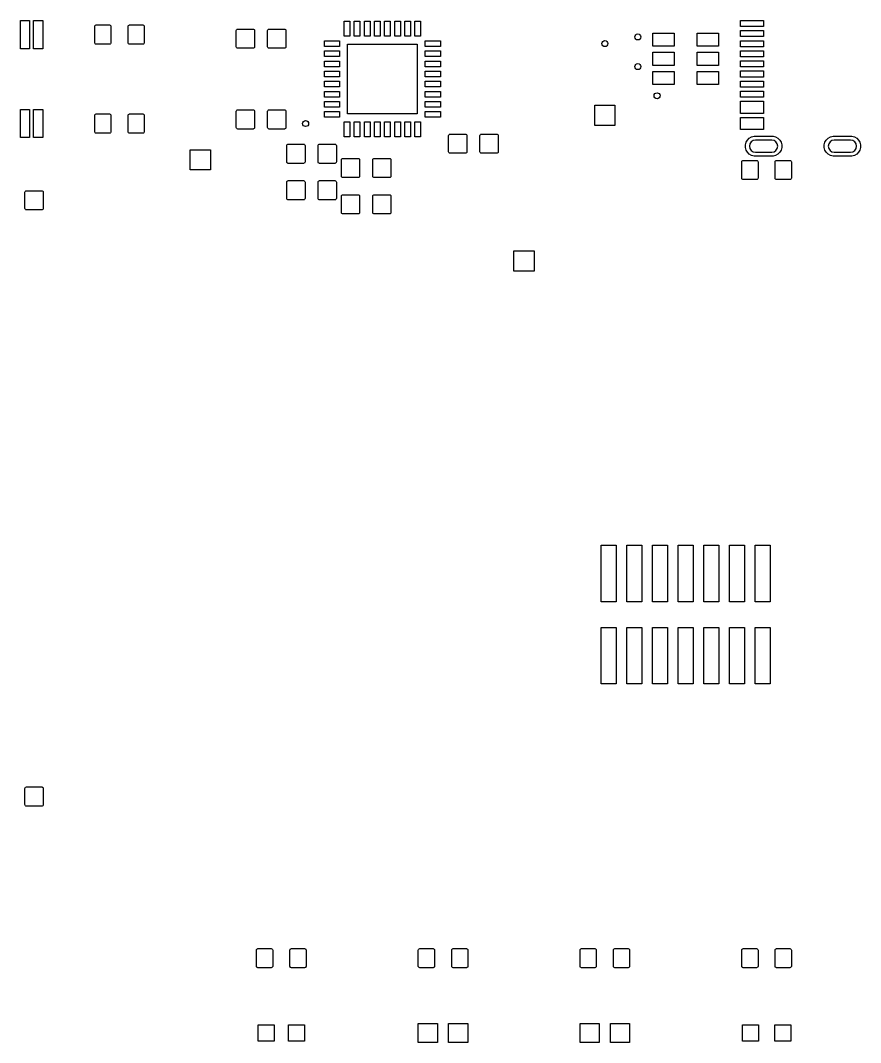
# Model space of a CAD drawing. Header units: inches. Extents: x 4.52 to 7.77, y -6.01 to -2.23.
# Drawn here: x 6.126 to 7.762, y -6.011 to -4.02 of the extents above; entities that cross this region are included whole.
import ezdxf

# ---------------------------------------------------------------- set-up
doc = ezdxf.new("R2010")
doc.units = ezdxf.units.IN
doc.header["$MEASUREMENT"] = 0
doc.layers.add('F.Paste', color=253, linetype='CONTINUOUS', true_color=0xb4a09a)

msp = doc.modelspace()

# ---------------------------------------------------------------- linework, layer by layer
at = {"layer": 'F.Paste', "linetype": 'CONTINUOUS'}
for p, q in [((6.126, -4.0748), (6.126, -4.0197)), ((6.126, -4.0197), (6.1437, -4.0197)), ((6.1437, -4.0197), (6.1437, -4.0748)), ((6.1516, -4.0748), (6.1516, -4.0197)), ((6.1516, -4.0197), (6.1693, -4.0197)), ((6.1693, -4.0197), (6.1693, -4.0748)), ((6.7563, -4.0506), (6.7563, -4.0211)), ((6.7563, -4.0211), (6.7673, -4.0211)), ((6.7673, -4.0211), (6.7673, -4.0506)), ((6.776, -4.0506), (6.776, -4.0211)), ((6.776, -4.0211), (6.787, -4.0211)), ((6.787, -4.0211), (6.787, -4.0506)), ((6.7957, -4.0506), (6.7957, -4.0211)), ((6.7957, -4.0211), (6.8067, -4.0211)), ((6.8067, -4.0211), (6.8067, -4.0506)), ((6.8154, -4.0506), (6.8154, -4.0211)), ((6.8154, -4.0211), (6.8264, -4.0211)), ((6.8264, -4.0211), (6.8264, -4.0506)), ((6.835, -4.0506), (6.835, -4.0211)), ((6.835, -4.0211), (6.8461, -4.0211)), ((6.8461, -4.0211), (6.8461, -4.0506)), ((6.8547, -4.0506), (6.8547, -4.0211)), ((6.8547, -4.0211), (6.8657, -4.0211)), ((6.8657, -4.0211), (6.8657, -4.0506)), ((6.8744, -4.0506), (6.8744, -4.0211)), ((6.8744, -4.0211), (6.8854, -4.0211)), ((6.8854, -4.0211), (6.8854, -4.0506)), ((6.8941, -4.0506), (6.8941, -4.0211)), ((6.8941, -4.0211), (6.9051, -4.0211)), ((6.9051, -4.0211), (6.9051, -4.0506)), ((7.5276, -4.0315), (7.5276, -4.0197)), ((7.5276, -4.0197), (7.5728, -4.0197)), ((7.5728, -4.0197), (7.5728, -4.0315)), ((6.2707, -4.0313), (6.2709, -4.0303)), ((6.2707, -4.0631), (6.2707, -4.0313)), ((6.2709, -4.0303), (6.2715, -4.0294)), ((6.2715, -4.0294), (6.2724, -4.0288)), ((6.2724, -4.0288), (6.2735, -4.0285)), ((6.2735, -4.0285), (6.2994, -4.0285)), ((6.2994, -4.0285), (6.3004, -4.0288)), ((6.3004, -4.0288), (6.3013, -4.0294)), ((6.3013, -4.0294), (6.302, -4.0303)), ((6.302, -4.0303), (6.3022, -4.0313)), ((6.3022, -4.0313), (6.3022, -4.0631)), ((6.3356, -4.0313), (6.3358, -4.0303)), ((6.3356, -4.0631), (6.3356, -4.0313)), ((6.3358, -4.0303), (6.3365, -4.0294)), ((6.3365, -4.0294), (6.3374, -4.0288)), ((6.3374, -4.0288), (6.3384, -4.0285)), ((6.3384, -4.0285), (6.3643, -4.0285)), ((6.3643, -4.0285), (6.3654, -4.0288)), ((6.3654, -4.0288), (6.3663, -4.0294)), ((6.3663, -4.0294), (6.3669, -4.0303)), ((6.3669, -4.0303), (6.3671, -4.0313)), ((6.3671, -4.0313), (6.3671, -4.0631)), ((6.5463, -4.0392), (6.5465, -4.0381)), ((6.5463, -4.071), (6.5463, -4.0392)), ((6.5465, -4.0381), (6.5471, -4.0372)), ((6.5471, -4.0372), (6.548, -4.0366)), ((6.548, -4.0366), (6.5491, -4.0364)), ((6.5491, -4.0364), (6.5789, -4.0364)), ((6.5789, -4.0364), (6.58, -4.0366)), ((6.58, -4.0366), (6.5809, -4.0372)), ((6.5809, -4.0372), (6.5815, -4.0381)), ((6.5815, -4.0381), (6.5817, -4.0392)), ((6.5817, -4.0392), (6.5817, -4.071)), ((6.6073, -4.0392), (6.6075, -4.0381)), ((6.6073, -4.071), (6.6073, -4.0392)), ((6.6075, -4.0381), (6.6081, -4.0372)), ((6.6081, -4.0372), (6.609, -4.0366)), ((6.609, -4.0366), (6.6101, -4.0364)), ((6.6101, -4.0364), (6.6399, -4.0364)), ((6.6399, -4.0364), (6.641, -4.0366)), ((6.641, -4.0366), (6.6419, -4.0372)), ((6.6419, -4.0372), (6.6425, -4.0381)), ((6.6425, -4.0381), (6.6427, -4.0392)), ((6.6427, -4.0392), (6.6427, -4.071)), ((7.5728, -4.0315), (7.5276, -4.0315)), ((7.5276, -4.0512), (7.5276, -4.0394)), ((7.5276, -4.0394), (7.5728, -4.0394)), ((7.5728, -4.0394), (7.5728, -4.0512)), ((6.7179, -4.0705), (6.7179, -4.0594)), ((6.7179, -4.0594), (6.7474, -4.0594)), ((6.7474, -4.0594), (6.7474, -4.0705)), ((6.7673, -4.0506), (6.7563, -4.0506)), ((6.787, -4.0506), (6.776, -4.0506)), ((6.8067, -4.0506), (6.7957, -4.0506)), ((6.8264, -4.0506), (6.8154, -4.0506)), ((6.8461, -4.0506), (6.835, -4.0506)), ((6.8657, -4.0506), (6.8547, -4.0506)), ((6.8854, -4.0506), (6.8744, -4.0506)), ((6.9051, -4.0506), (6.8941, -4.0506)), ((6.914, -4.0705), (6.914, -4.0594)), ((6.914, -4.0594), (6.9435, -4.0594)), ((6.9435, -4.0594), (6.9435, -4.0705)), ((7.3571, -4.0699), (7.3571, -4.0443)), ((7.3571, -4.0443), (7.3988, -4.0443)), ((7.3988, -4.0443), (7.3988, -4.0699)), ((7.4437, -4.0699), (7.4437, -4.0443)), ((7.4437, -4.0443), (7.4854, -4.0443)), ((7.4854, -4.0443), (7.4854, -4.0699)), ((7.5728, -4.0512), (7.5276, -4.0512)), ((7.5276, -4.0709), (7.5276, -4.0591)), ((7.5276, -4.0591), (7.5728, -4.0591)), ((7.5728, -4.0591), (7.5728, -4.0709)), ((6.1437, -4.0748), (6.126, -4.0748)), ((6.1693, -4.0748), (6.1516, -4.0748)), ((6.2709, -4.0642), (6.2707, -4.0631)), ((6.2715, -4.0651), (6.2709, -4.0642)), ((6.2724, -4.0657), (6.2715, -4.0651)), ((6.2735, -4.0659), (6.2724, -4.0657)), ((6.2994, -4.0659), (6.2735, -4.0659)), ((6.3004, -4.0657), (6.2994, -4.0659)), ((6.3013, -4.0651), (6.3004, -4.0657)), ((6.302, -4.0642), (6.3013, -4.0651)), ((6.3022, -4.0631), (6.302, -4.0642)), ((6.3358, -4.0642), (6.3356, -4.0631)), ((6.3365, -4.0651), (6.3358, -4.0642)), ((6.3374, -4.0657), (6.3365, -4.0651)), ((6.3384, -4.0659), (6.3374, -4.0657)), ((6.3643, -4.0659), (6.3384, -4.0659)), ((6.3654, -4.0657), (6.3643, -4.0659)), ((6.3663, -4.0651), (6.3654, -4.0657)), ((6.3669, -4.0642), (6.3663, -4.0651)), ((6.3671, -4.0631), (6.3669, -4.0642)), ((6.5465, -4.0721), (6.5463, -4.071)), ((6.5471, -4.073), (6.5465, -4.0721)), ((6.548, -4.0736), (6.5471, -4.073)), ((6.5491, -4.0738), (6.548, -4.0736)), ((6.5789, -4.0738), (6.5491, -4.0738)), ((6.58, -4.0736), (6.5789, -4.0738)), ((6.5809, -4.073), (6.58, -4.0736)), ((6.5815, -4.0721), (6.5809, -4.073)), ((6.5817, -4.071), (6.5815, -4.0721)), ((6.6075, -4.0721), (6.6073, -4.071)), ((6.6081, -4.073), (6.6075, -4.0721)), ((6.609, -4.0736), (6.6081, -4.073)), ((6.6101, -4.0738), (6.609, -4.0736)), ((6.6399, -4.0738), (6.6101, -4.0738)), ((6.641, -4.0736), (6.6399, -4.0738)), ((6.6419, -4.073), (6.641, -4.0736)), ((6.6425, -4.0721), (6.6419, -4.073)), ((6.6427, -4.071), (6.6425, -4.0721)), ((6.7474, -4.0705), (6.7179, -4.0705)), ((6.7179, -4.0902), (6.7179, -4.0791)), ((6.7179, -4.0791), (6.7474, -4.0791)), ((6.7474, -4.0791), (6.7474, -4.0902)), ((6.7628, -4.2018), (6.7628, -4.0659)), ((6.7628, -4.0659), (6.8986, -4.0659)), ((6.8986, -4.0659), (6.8986, -4.2018)), ((6.9435, -4.0705), (6.914, -4.0705)), ((6.914, -4.0902), (6.914, -4.0791)), ((6.914, -4.0791), (6.9435, -4.0791)), ((6.9435, -4.0791), (6.9435, -4.0902)), ((7.3988, -4.0699), (7.3571, -4.0699)), ((7.3571, -4.1073), (7.3571, -4.0817)), ((7.3571, -4.0817), (7.3988, -4.0817)), ((7.3988, -4.0817), (7.3988, -4.1073)), ((7.4854, -4.0699), (7.4437, -4.0699)), ((7.4437, -4.1073), (7.4437, -4.0817)), ((7.4437, -4.0817), (7.4854, -4.0817)), ((7.4854, -4.0817), (7.4854, -4.1073)), ((7.5728, -4.0709), (7.5276, -4.0709)), ((7.5276, -4.0906), (7.5276, -4.0787)), ((7.5276, -4.0787), (7.5728, -4.0787)), ((7.5728, -4.0787), (7.5728, -4.0906)), ((6.7474, -4.0902), (6.7179, -4.0902)), ((6.7179, -4.1098), (6.7179, -4.0988)), ((6.7179, -4.0988), (6.7474, -4.0988)), ((6.7474, -4.0988), (6.7474, -4.1098)), ((6.9435, -4.0902), (6.914, -4.0902)), ((6.914, -4.1098), (6.914, -4.0988)), ((6.914, -4.0988), (6.9435, -4.0988)), ((6.9435, -4.0988), (6.9435, -4.1098)), ((7.5728, -4.0906), (7.5276, -4.0906)), ((7.5276, -4.1102), (7.5276, -4.0984)), ((7.5276, -4.0984), (7.5728, -4.0984)), ((7.5728, -4.0984), (7.5728, -4.1102)), ((6.7474, -4.1098), (6.7179, -4.1098)), ((6.7179, -4.1295), (6.7179, -4.1185)), ((6.7179, -4.1185), (6.7474, -4.1185)), ((6.7474, -4.1185), (6.7474, -4.1295)), ((6.9435, -4.1098), (6.914, -4.1098)), ((6.914, -4.1295), (6.914, -4.1185)), ((6.914, -4.1185), (6.9435, -4.1185)), ((6.9435, -4.1185), (6.9435, -4.1295)), ((7.3988, -4.1073), (7.3571, -4.1073)), ((7.3571, -4.1447), (7.3571, -4.1191)), ((7.3571, -4.1191), (7.3988, -4.1191)), ((7.3988, -4.1191), (7.3988, -4.1447)), ((7.4854, -4.1073), (7.4437, -4.1073)), ((7.4437, -4.1447), (7.4437, -4.1191)), ((7.4437, -4.1191), (7.4854, -4.1191)), ((7.4854, -4.1191), (7.4854, -4.1447)), ((7.5728, -4.1102), (7.5276, -4.1102)), ((7.5276, -4.1299), (7.5276, -4.1181)), ((7.5276, -4.1181), (7.5728, -4.1181)), ((7.5728, -4.1181), (7.5728, -4.1299)), ((6.7474, -4.1295), (6.7179, -4.1295)), ((6.7179, -4.1492), (6.7179, -4.1382)), ((6.7179, -4.1382), (6.7474, -4.1382)), ((6.7474, -4.1382), (6.7474, -4.1492)), ((6.9435, -4.1295), (6.914, -4.1295)), ((6.914, -4.1492), (6.914, -4.1382)), ((6.914, -4.1382), (6.9435, -4.1382)), ((6.9435, -4.1382), (6.9435, -4.1492)), ((7.5728, -4.1299), (7.5276, -4.1299)), ((7.5276, -4.1496), (7.5276, -4.1378)), ((7.5276, -4.1378), (7.5728, -4.1378)), ((7.5728, -4.1378), (7.5728, -4.1496)), ((6.7474, -4.1492), (6.7179, -4.1492)), ((6.7179, -4.1689), (6.7179, -4.1579)), ((6.7179, -4.1579), (6.7474, -4.1579)), ((6.7474, -4.1579), (6.7474, -4.1689)), ((6.9435, -4.1492), (6.914, -4.1492)), ((6.914, -4.1689), (6.914, -4.1579)), ((6.914, -4.1579), (6.9435, -4.1579)), ((6.9435, -4.1579), (6.9435, -4.1689)), ((7.3988, -4.1447), (7.3571, -4.1447)), ((7.4854, -4.1447), (7.4437, -4.1447)), ((7.5728, -4.1496), (7.5276, -4.1496)), ((7.5276, -4.1693), (7.5276, -4.1575)), ((7.5276, -4.1575), (7.5728, -4.1575)), ((7.5728, -4.1575), (7.5728, -4.1693)), ((6.7474, -4.1689), (6.7179, -4.1689)), ((6.7179, -4.1886), (6.7179, -4.1776)), ((6.7179, -4.1776), (6.7474, -4.1776)), ((6.7474, -4.1776), (6.7474, -4.1886)), ((6.9435, -4.1689), (6.914, -4.1689)), ((6.914, -4.1886), (6.914, -4.1776)), ((6.914, -4.1776), (6.9435, -4.1776)), ((6.9435, -4.1776), (6.9435, -4.1886)), ((7.5728, -4.1693), (7.5276, -4.1693)), ((7.5276, -4.2008), (7.5276, -4.1772)), ((7.5276, -4.1772), (7.5728, -4.1772)), ((7.5728, -4.1772), (7.5728, -4.2008)), ((6.126, -4.248), (6.126, -4.1929)), ((6.126, -4.1929), (6.1437, -4.1929)), ((6.1437, -4.1929), (6.1437, -4.248)), ((6.1516, -4.248), (6.1516, -4.1929)), ((6.1516, -4.1929), (6.1693, -4.1929)), ((6.1693, -4.1929), (6.1693, -4.248)), ((6.5463, -4.1967), (6.5465, -4.1956)), ((6.5463, -4.2285), (6.5463, -4.1967)), ((6.5465, -4.1956), (6.5471, -4.1947)), ((6.5471, -4.1947), (6.548, -4.1941)), ((6.548, -4.1941), (6.5491, -4.1939)), ((6.5491, -4.1939), (6.5789, -4.1939)), ((6.5789, -4.1939), (6.58, -4.1941)), ((6.58, -4.1941), (6.5809, -4.1947)), ((6.5809, -4.1947), (6.5815, -4.1956)), ((6.5815, -4.1956), (6.5817, -4.1967)), ((6.5817, -4.1967), (6.5817, -4.2285)), ((6.6073, -4.1967), (6.6075, -4.1956)), ((6.6073, -4.2285), (6.6073, -4.1967)), ((6.6075, -4.1956), (6.6081, -4.1947)), ((6.6081, -4.1947), (6.609, -4.1941)), ((6.609, -4.1941), (6.6101, -4.1939)), ((6.6101, -4.1939), (6.6399, -4.1939)), ((6.6399, -4.1939), (6.641, -4.1941)), ((6.641, -4.1941), (6.6419, -4.1947)), ((6.6419, -4.1947), (6.6425, -4.1956)), ((6.6425, -4.1956), (6.6427, -4.1967)), ((6.6427, -4.1967), (6.6427, -4.2285)), ((6.7474, -4.1886), (6.7179, -4.1886)), ((6.7179, -4.2083), (6.7179, -4.1972)), ((6.7179, -4.1972), (6.7474, -4.1972)), ((6.7474, -4.1972), (6.7474, -4.2083)), ((6.9435, -4.1886), (6.914, -4.1886)), ((6.914, -4.2083), (6.914, -4.1972)), ((6.914, -4.1972), (6.9435, -4.1972)), ((6.9435, -4.1972), (6.9435, -4.2083)), ((7.2441, -4.2244), (7.2441, -4.185)), ((7.2441, -4.185), (7.2835, -4.185)), ((7.2835, -4.185), (7.2835, -4.2244)), ((7.5728, -4.2008), (7.5276, -4.2008)), ((6.2707, -4.2046), (6.2709, -4.2035)), ((6.2707, -4.2364), (6.2707, -4.2046)), ((6.2709, -4.2035), (6.2715, -4.2026)), ((6.2715, -4.2026), (6.2724, -4.202)), ((6.2724, -4.202), (6.2735, -4.2018)), ((6.2735, -4.2018), (6.2994, -4.2018)), ((6.2994, -4.2018), (6.3004, -4.202)), ((6.3004, -4.202), (6.3013, -4.2026)), ((6.3013, -4.2026), (6.302, -4.2035)), ((6.302, -4.2035), (6.3022, -4.2046)), ((6.3022, -4.2046), (6.3022, -4.2364)), ((6.3356, -4.2046), (6.3358, -4.2035)), ((6.3356, -4.2364), (6.3356, -4.2046)), ((6.3358, -4.2035), (6.3365, -4.2026)), ((6.3365, -4.2026), (6.3374, -4.202)), ((6.3374, -4.202), (6.3384, -4.2018)), ((6.3384, -4.2018), (6.3643, -4.2018)), ((6.3643, -4.2018), (6.3654, -4.202)), ((6.3654, -4.202), (6.3663, -4.2026)), ((6.3663, -4.2026), (6.3669, -4.2035)), ((6.3669, -4.2035), (6.3671, -4.2046)), ((6.3671, -4.2046), (6.3671, -4.2364)), ((6.7474, -4.2083), (6.7179, -4.2083)), ((6.7563, -4.2467), (6.7563, -4.2171)), ((6.7563, -4.2171), (6.7673, -4.2171)), ((6.8986, -4.2018), (6.7628, -4.2018)), ((6.7673, -4.2171), (6.7673, -4.2467)), ((6.776, -4.2467), (6.776, -4.2171)), ((6.776, -4.2171), (6.787, -4.2171)), ((6.787, -4.2171), (6.787, -4.2467)), ((6.7957, -4.2467), (6.7957, -4.2171)), ((6.7957, -4.2171), (6.8067, -4.2171)), ((6.8067, -4.2171), (6.8067, -4.2467)), ((6.8154, -4.2467), (6.8154, -4.2171)), ((6.8154, -4.2171), (6.8264, -4.2171)), ((6.8264, -4.2171), (6.8264, -4.2467)), ((6.835, -4.2467), (6.835, -4.2171)), ((6.835, -4.2171), (6.8461, -4.2171)), ((6.8461, -4.2171), (6.8461, -4.2467)), ((6.8547, -4.2467), (6.8547, -4.2171)), ((6.8547, -4.2171), (6.8657, -4.2171)), ((6.8657, -4.2171), (6.8657, -4.2467)), ((6.8744, -4.2467), (6.8744, -4.2171)), ((6.8744, -4.2171), (6.8854, -4.2171)), ((6.8854, -4.2171), (6.8854, -4.2467)), ((6.8941, -4.2467), (6.8941, -4.2171)), ((6.8941, -4.2171), (6.9051, -4.2171)), ((6.9051, -4.2171), (6.9051, -4.2467)), ((6.9435, -4.2083), (6.914, -4.2083)), ((7.5276, -4.2323), (7.5276, -4.2087)), ((7.5276, -4.2087), (7.5728, -4.2087)), ((7.5728, -4.2087), (7.5728, -4.2323)), ((6.2709, -4.2374), (6.2707, -4.2364)), ((6.2715, -4.2384), (6.2709, -4.2374)), ((6.2724, -4.239), (6.2715, -4.2384)), ((6.2735, -4.2392), (6.2724, -4.239)), ((6.2994, -4.2392), (6.2735, -4.2392)), ((6.3004, -4.239), (6.2994, -4.2392)), ((6.3013, -4.2384), (6.3004, -4.239)), ((6.302, -4.2374), (6.3013, -4.2384)), ((6.3022, -4.2364), (6.302, -4.2374)), ((6.3358, -4.2374), (6.3356, -4.2364)), ((6.3365, -4.2384), (6.3358, -4.2374)), ((6.3374, -4.239), (6.3365, -4.2384)), ((6.3384, -4.2392), (6.3374, -4.239)), ((6.3643, -4.2392), (6.3384, -4.2392)), ((6.3654, -4.239), (6.3643, -4.2392)), ((6.3663, -4.2384), (6.3654, -4.239)), ((6.3669, -4.2374), (6.3663, -4.2384)), ((6.3671, -4.2364), (6.3669, -4.2374)), ((6.5465, -4.2296), (6.5463, -4.2285)), ((6.5471, -4.2305), (6.5465, -4.2296)), ((6.548, -4.2311), (6.5471, -4.2305)), ((6.5491, -4.2313), (6.548, -4.2311)), ((6.5789, -4.2313), (6.5491, -4.2313)), ((6.58, -4.2311), (6.5789, -4.2313)), ((6.5809, -4.2305), (6.58, -4.2311)), ((6.5815, -4.2296), (6.5809, -4.2305)), ((6.5817, -4.2285), (6.5815, -4.2296)), ((6.6075, -4.2296), (6.6073, -4.2285)), ((6.6081, -4.2305), (6.6075, -4.2296)), ((6.609, -4.2311), (6.6081, -4.2305)), ((6.6101, -4.2313), (6.609, -4.2311)), ((6.6399, -4.2313), (6.6101, -4.2313)), ((6.641, -4.2311), (6.6399, -4.2313)), ((6.6419, -4.2305), (6.641, -4.2311)), ((6.6425, -4.2296), (6.6419, -4.2305)), ((6.6427, -4.2285), (6.6425, -4.2296)), ((7.2835, -4.2244), (7.2441, -4.2244)), ((7.5728, -4.2323), (7.5276, -4.2323)), ((6.1437, -4.248), (6.126, -4.248)), ((6.1693, -4.248), (6.1516, -4.248)), ((6.6455, -4.2616), (6.6464, -4.261)), ((6.6464, -4.261), (6.6475, -4.2608)), ((6.6475, -4.2608), (6.6773, -4.2608)), ((6.6773, -4.2608), (6.6784, -4.261)), ((6.6784, -4.261), (6.6793, -4.2616)), ((6.7065, -4.2616), (6.7074, -4.261)), ((6.7074, -4.261), (6.7085, -4.2608)), ((6.7085, -4.2608), (6.7383, -4.2608)), ((6.7383, -4.2608), (6.7394, -4.261)), ((6.7394, -4.261), (6.7403, -4.2616)), ((6.7673, -4.2467), (6.7563, -4.2467)), ((6.787, -4.2467), (6.776, -4.2467)), ((6.8067, -4.2467), (6.7957, -4.2467)), ((6.8264, -4.2467), (6.8154, -4.2467)), ((6.8461, -4.2467), (6.835, -4.2467)), ((6.8657, -4.2467), (6.8547, -4.2467)), ((6.8854, -4.2467), (6.8744, -4.2467)), ((6.9051, -4.2467), (6.8941, -4.2467)), ((6.9596, -4.2439), (6.9599, -4.2429)), ((6.9596, -4.2757), (6.9596, -4.2439)), ((6.9599, -4.2429), (6.9605, -4.242)), ((6.9605, -4.242), (6.9614, -4.2414)), ((6.9614, -4.2414), (6.9624, -4.2411)), ((6.9624, -4.2411), (6.9923, -4.2411)), ((6.9923, -4.2411), (6.9933, -4.2414)), ((6.9933, -4.2414), (6.9943, -4.242)), ((6.9943, -4.242), (6.9949, -4.2429)), ((6.9949, -4.2429), (6.9951, -4.2439)), ((6.9951, -4.2439), (6.9951, -4.2757)), ((7.0207, -4.2439), (7.0209, -4.2429)), ((7.0207, -4.2757), (7.0207, -4.2439)), ((7.0209, -4.2429), (7.0215, -4.242)), ((7.0215, -4.242), (7.0224, -4.2414)), ((7.0224, -4.2414), (7.0235, -4.2411)), ((7.0235, -4.2411), (7.0533, -4.2411)), ((7.0533, -4.2411), (7.0544, -4.2414)), ((7.0544, -4.2414), (7.0553, -4.242)), ((7.0553, -4.242), (7.0559, -4.2429)), ((7.0559, -4.2429), (7.0561, -4.2439)), ((7.0561, -4.2439), (7.0561, -4.2757)), ((7.5376, -4.262), (7.5389, -4.257)), ((7.5389, -4.257), (7.5415, -4.2526)), ((7.5415, -4.2526), (7.5451, -4.249)), ((7.5451, -4.249), (7.5496, -4.2464)), ((7.5496, -4.2464), (7.5545, -4.2451)), ((7.5545, -4.2451), (7.5571, -4.2449)), ((7.5571, -4.2449), (7.5886, -4.2449)), ((7.5886, -4.2528), (7.5571, -4.2528)), ((7.5886, -4.2449), (7.5912, -4.2451)), ((7.5912, -4.2451), (7.5961, -4.2464)), ((7.5961, -4.2464), (7.6006, -4.249)), ((7.6006, -4.249), (7.6042, -4.2526)), ((7.6042, -4.2526), (7.6068, -4.257)), ((7.6068, -4.257), (7.6081, -4.262)), ((7.6911, -4.262), (7.6924, -4.257)), ((7.6924, -4.257), (7.695, -4.2526)), ((7.695, -4.2526), (7.6986, -4.2489)), ((7.6986, -4.2489), (7.7031, -4.2464)), ((7.7031, -4.2464), (7.7081, -4.2451)), ((7.7081, -4.2451), (7.7106, -4.2449)), ((7.7106, -4.2449), (7.7421, -4.2449)), ((7.7421, -4.2528), (7.7106, -4.2528)), ((7.7421, -4.2449), (7.7447, -4.2451)), ((7.7447, -4.2451), (7.7497, -4.2464)), ((7.7497, -4.2464), (7.7541, -4.2489)), ((7.7541, -4.2489), (7.7577, -4.2526)), ((7.7577, -4.2526), (7.7603, -4.257)), ((7.7603, -4.257), (7.7616, -4.262)), ((6.4567, -4.311), (6.4567, -4.2717)), ((6.4567, -4.2717), (6.4961, -4.2717)), ((6.4961, -4.2717), (6.4961, -4.311)), ((6.6447, -4.2636), (6.6449, -4.2626)), ((6.6447, -4.2954), (6.6447, -4.2636)), ((6.6449, -4.2626), (6.6455, -4.2616)), ((6.6793, -4.2616), (6.6799, -4.2626)), ((6.6799, -4.2626), (6.6801, -4.2636)), ((6.6801, -4.2636), (6.6801, -4.2954)), ((6.7057, -4.2636), (6.7059, -4.2626)), ((6.7057, -4.2954), (6.7057, -4.2636)), ((6.7059, -4.2626), (6.7065, -4.2616)), ((6.7403, -4.2616), (6.7409, -4.2626)), ((6.7409, -4.2626), (6.7411, -4.2636)), ((6.7411, -4.2636), (6.7411, -4.2954)), ((6.9599, -4.2768), (6.9596, -4.2757)), ((6.9605, -4.2777), (6.9599, -4.2768)), ((6.9614, -4.2783), (6.9605, -4.2777)), ((6.9624, -4.2785), (6.9614, -4.2783)), ((6.9923, -4.2785), (6.9624, -4.2785)), ((6.9933, -4.2783), (6.9923, -4.2785)), ((6.9943, -4.2777), (6.9933, -4.2783)), ((6.9949, -4.2768), (6.9943, -4.2777)), ((6.9951, -4.2757), (6.9949, -4.2768)), ((7.0209, -4.2768), (7.0207, -4.2757)), ((7.0215, -4.2777), (7.0209, -4.2768)), ((7.0224, -4.2783), (7.0215, -4.2777)), ((7.0235, -4.2785), (7.0224, -4.2783)), ((7.0533, -4.2785), (7.0235, -4.2785)), ((7.0544, -4.2783), (7.0533, -4.2785)), ((7.0553, -4.2777), (7.0544, -4.2783)), ((7.0559, -4.2768), (7.0553, -4.2777)), ((7.0561, -4.2757), (7.0559, -4.2768)), ((7.5376, -4.2671), (7.5376, -4.262)), ((7.5389, -4.2721), (7.5376, -4.2671)), ((7.5415, -4.2766), (7.5389, -4.2721)), ((7.5451, -4.2802), (7.5415, -4.2766)), ((7.5496, -4.2828), (7.5451, -4.2802)), ((7.5571, -4.2764), (7.5886, -4.2764)), ((7.6006, -4.2802), (7.5961, -4.2828)), ((7.6042, -4.2766), (7.6006, -4.2802)), ((7.6068, -4.2721), (7.6042, -4.2766)), ((7.6081, -4.2671), (7.6068, -4.2721)), ((7.6081, -4.262), (7.6081, -4.2671)), ((7.6911, -4.2671), (7.6911, -4.262)), ((7.6924, -4.2721), (7.6911, -4.2671)), ((7.695, -4.2766), (7.6924, -4.2721)), ((7.6986, -4.2802), (7.695, -4.2766)), ((7.7031, -4.2828), (7.6986, -4.2802)), ((7.7106, -4.2764), (7.7421, -4.2764)), ((7.7541, -4.2802), (7.7497, -4.2828)), ((7.7577, -4.2766), (7.7541, -4.2802)), ((7.7603, -4.2721), (7.7577, -4.2766)), ((7.7616, -4.2671), (7.7603, -4.2721)), ((7.7616, -4.262), (7.7616, -4.2671)), ((6.6449, -4.2965), (6.6447, -4.2954)), ((6.6455, -4.2974), (6.6449, -4.2965)), ((6.6464, -4.298), (6.6455, -4.2974)), ((6.6475, -4.2982), (6.6464, -4.298)), ((6.6773, -4.2982), (6.6475, -4.2982)), ((6.6784, -4.298), (6.6773, -4.2982)), ((6.6793, -4.2974), (6.6784, -4.298)), ((6.6799, -4.2965), (6.6793, -4.2974)), ((6.6801, -4.2954), (6.6799, -4.2965)), ((6.7059, -4.2965), (6.7057, -4.2954)), ((6.7065, -4.2974), (6.7059, -4.2965)), ((6.7074, -4.298), (6.7065, -4.2974)), ((6.7085, -4.2982), (6.7074, -4.298)), ((6.7383, -4.2982), (6.7085, -4.2982)), ((6.7394, -4.298), (6.7383, -4.2982)), ((6.7403, -4.2974), (6.7394, -4.298)), ((6.7409, -4.2965), (6.7403, -4.2974)), ((6.7411, -4.2954), (6.7409, -4.2965)), ((6.751, -4.2912), (6.7512, -4.2901)), ((6.751, -4.323), (6.751, -4.2912)), ((6.7512, -4.2901), (6.7518, -4.2892)), ((6.7518, -4.2892), (6.7527, -4.2886)), ((6.7527, -4.2886), (6.7538, -4.2884)), ((6.7538, -4.2884), (6.7836, -4.2884)), ((6.7836, -4.2884), (6.7847, -4.2886)), ((6.7847, -4.2886), (6.7856, -4.2892)), ((6.7856, -4.2892), (6.7862, -4.2901)), ((6.7862, -4.2901), (6.7864, -4.2912)), ((6.7864, -4.2912), (6.7864, -4.323)), ((6.812, -4.2912), (6.8122, -4.2901)), ((6.812, -4.323), (6.812, -4.2912)), ((6.8122, -4.2901), (6.8128, -4.2892)), ((6.8128, -4.2892), (6.8137, -4.2886)), ((6.8137, -4.2886), (6.8148, -4.2884)), ((6.8148, -4.2884), (6.8446, -4.2884)), ((6.8446, -4.2884), (6.8457, -4.2886)), ((6.8457, -4.2886), (6.8466, -4.2892)), ((6.8466, -4.2892), (6.8472, -4.2901)), ((6.8472, -4.2901), (6.8474, -4.2912)), ((6.8474, -4.2912), (6.8474, -4.323)), ((7.5305, -4.2951), (7.5307, -4.2941)), ((7.5305, -4.3269), (7.5305, -4.2951)), ((7.5307, -4.2941), (7.5313, -4.2931)), ((7.5313, -4.2931), (7.5322, -4.2925)), ((7.5322, -4.2925), (7.5333, -4.2923)), ((7.5333, -4.2923), (7.5592, -4.2923)), ((7.5545, -4.2841), (7.5496, -4.2828)), ((7.5571, -4.2843), (7.5545, -4.2841)), ((7.5886, -4.2843), (7.5571, -4.2843)), ((7.5592, -4.2923), (7.5603, -4.2925)), ((7.5603, -4.2925), (7.5612, -4.2931)), ((7.5612, -4.2931), (7.5618, -4.2941)), ((7.5618, -4.2941), (7.562, -4.2951)), ((7.562, -4.2951), (7.562, -4.3269)), ((7.5912, -4.2841), (7.5886, -4.2843)), ((7.5961, -4.2828), (7.5912, -4.2841)), ((7.5955, -4.2951), (7.5957, -4.2941)), ((7.5955, -4.3269), (7.5955, -4.2951)), ((7.5957, -4.2941), (7.5963, -4.2931)), ((7.5963, -4.2931), (7.5972, -4.2925)), ((7.5972, -4.2925), (7.5983, -4.2923)), ((7.5983, -4.2923), (7.6242, -4.2923)), ((7.6242, -4.2923), (7.6252, -4.2925)), ((7.6252, -4.2925), (7.6261, -4.2931)), ((7.6261, -4.2931), (7.6268, -4.2941)), ((7.6268, -4.2941), (7.627, -4.2951)), ((7.627, -4.2951), (7.627, -4.3269)), ((7.7081, -4.2841), (7.7031, -4.2828)), ((7.7106, -4.2843), (7.7081, -4.2841)), ((7.7421, -4.2843), (7.7106, -4.2843)), ((7.7447, -4.2841), (7.7421, -4.2843)), ((7.7497, -4.2828), (7.7447, -4.2841)), ((6.4961, -4.311), (6.4567, -4.311)), ((6.6447, -4.3345), (6.6449, -4.3334)), ((6.6447, -4.3663), (6.6447, -4.3345)), ((6.6449, -4.3334), (6.6455, -4.3325)), ((6.6455, -4.3325), (6.6464, -4.3319)), ((6.6464, -4.3319), (6.6475, -4.3317)), ((6.6475, -4.3317), (6.6773, -4.3317)), ((6.6773, -4.3317), (6.6784, -4.3319)), ((6.6784, -4.3319), (6.6793, -4.3325)), ((6.6793, -4.3325), (6.6799, -4.3334)), ((6.6799, -4.3334), (6.6801, -4.3345)), ((6.6801, -4.3345), (6.6801, -4.3663)), ((6.7057, -4.3345), (6.7059, -4.3334)), ((6.7057, -4.3663), (6.7057, -4.3345)), ((6.7059, -4.3334), (6.7065, -4.3325)), ((6.7065, -4.3325), (6.7074, -4.3319)), ((6.7074, -4.3319), (6.7085, -4.3317)), ((6.7085, -4.3317), (6.7383, -4.3317)), ((6.7383, -4.3317), (6.7394, -4.3319)), ((6.7394, -4.3319), (6.7403, -4.3325)), ((6.7403, -4.3325), (6.7409, -4.3334)), ((6.7409, -4.3334), (6.7411, -4.3345)), ((6.7411, -4.3345), (6.7411, -4.3663)), ((6.7512, -4.3241), (6.751, -4.323)), ((6.7518, -4.325), (6.7512, -4.3241)), ((6.7527, -4.3256), (6.7518, -4.325)), ((6.7538, -4.3258), (6.7527, -4.3256)), ((6.7836, -4.3258), (6.7538, -4.3258)), ((6.7847, -4.3256), (6.7836, -4.3258)), ((6.7856, -4.325), (6.7847, -4.3256)), ((6.7862, -4.3241), (6.7856, -4.325)), ((6.7864, -4.323), (6.7862, -4.3241)), ((6.8122, -4.3241), (6.812, -4.323)), ((6.8128, -4.325), (6.8122, -4.3241)), ((6.8137, -4.3256), (6.8128, -4.325)), ((6.8148, -4.3258), (6.8137, -4.3256)), ((6.8446, -4.3258), (6.8148, -4.3258)), ((6.8457, -4.3256), (6.8446, -4.3258)), ((6.8466, -4.325), (6.8457, -4.3256)), ((6.8472, -4.3241), (6.8466, -4.325)), ((6.8474, -4.323), (6.8472, -4.3241)), ((7.5307, -4.328), (7.5305, -4.3269)), ((7.5313, -4.3289), (7.5307, -4.328)), ((7.5322, -4.3295), (7.5313, -4.3289)), ((7.5333, -4.3297), (7.5322, -4.3295)), ((7.5592, -4.3297), (7.5333, -4.3297)), ((7.5603, -4.3295), (7.5592, -4.3297)), ((7.5612, -4.3289), (7.5603, -4.3295)), ((7.5618, -4.328), (7.5612, -4.3289)), ((7.562, -4.3269), (7.5618, -4.328)), ((7.5957, -4.328), (7.5955, -4.3269)), ((7.5963, -4.3289), (7.5957, -4.328)), ((7.5972, -4.3295), (7.5963, -4.3289)), ((7.5983, -4.3297), (7.5972, -4.3295)), ((7.6242, -4.3297), (7.5983, -4.3297)), ((7.6252, -4.3295), (7.6242, -4.3297)), ((7.6261, -4.3289), (7.6252, -4.3295)), ((7.6268, -4.328), (7.6261, -4.3289)), ((7.627, -4.3269), (7.6268, -4.328)), ((6.1348, -4.3542), (6.1351, -4.3531)), ((6.1348, -4.386), (6.1348, -4.3542)), ((6.1351, -4.3531), (6.1357, -4.3522)), ((6.1357, -4.3522), (6.1366, -4.3516)), ((6.1366, -4.3516), (6.1376, -4.3514)), ((6.1376, -4.3514), (6.1675, -4.3514)), ((6.1675, -4.3514), (6.1685, -4.3516)), ((6.1685, -4.3516), (6.1695, -4.3522)), ((6.1695, -4.3522), (6.1701, -4.3531)), ((6.1701, -4.3531), (6.1703, -4.3542)), ((6.1703, -4.3542), (6.1703, -4.386)), ((6.7512, -4.361), (6.7518, -4.3601)), ((6.7518, -4.3601), (6.7527, -4.3595)), ((6.7527, -4.3595), (6.7538, -4.3593)), ((6.7538, -4.3593), (6.7836, -4.3593)), ((6.7836, -4.3593), (6.7847, -4.3595)), ((6.7847, -4.3595), (6.7856, -4.3601)), ((6.7856, -4.3601), (6.7862, -4.361)), ((6.8122, -4.361), (6.8128, -4.3601)), ((6.8128, -4.3601), (6.8137, -4.3595)), ((6.8137, -4.3595), (6.8148, -4.3593)), ((6.8148, -4.3593), (6.8446, -4.3593)), ((6.8446, -4.3593), (6.8457, -4.3595)), ((6.8457, -4.3595), (6.8466, -4.3601)), ((6.8466, -4.3601), (6.8472, -4.361)), ((6.6449, -4.3674), (6.6447, -4.3663)), ((6.6455, -4.3683), (6.6449, -4.3674)), ((6.6464, -4.3689), (6.6455, -4.3683)), ((6.6475, -4.3691), (6.6464, -4.3689)), ((6.6773, -4.3691), (6.6475, -4.3691)), ((6.6784, -4.3689), (6.6773, -4.3691)), ((6.6793, -4.3683), (6.6784, -4.3689)), ((6.6799, -4.3674), (6.6793, -4.3683)), ((6.6801, -4.3663), (6.6799, -4.3674)), ((6.7059, -4.3674), (6.7057, -4.3663)), ((6.7065, -4.3683), (6.7059, -4.3674)), ((6.7074, -4.3689), (6.7065, -4.3683)), ((6.7085, -4.3691), (6.7074, -4.3689)), ((6.7383, -4.3691), (6.7085, -4.3691)), ((6.7394, -4.3689), (6.7383, -4.3691)), ((6.7403, -4.3683), (6.7394, -4.3689)), ((6.7409, -4.3674), (6.7403, -4.3683)), ((6.7411, -4.3663), (6.7409, -4.3674)), ((6.751, -4.3621), (6.7512, -4.361)), ((6.751, -4.3939), (6.751, -4.3621)), ((6.7862, -4.361), (6.7864, -4.3621)), ((6.7864, -4.3621), (6.7864, -4.3939)), ((6.812, -4.3621), (6.8122, -4.361)), ((6.812, -4.3939), (6.812, -4.3621)), ((6.8472, -4.361), (6.8474, -4.3621)), ((6.8474, -4.3621), (6.8474, -4.3939)), ((6.1351, -4.387), (6.1348, -4.386)), ((6.1357, -4.388), (6.1351, -4.387)), ((6.1366, -4.3886), (6.1357, -4.388)), ((6.1376, -4.3888), (6.1366, -4.3886)), ((6.1675, -4.3888), (6.1376, -4.3888)), ((6.1685, -4.3886), (6.1675, -4.3888)), ((6.1695, -4.388), (6.1685, -4.3886)), ((6.1701, -4.387), (6.1695, -4.388)), ((6.1703, -4.386), (6.1701, -4.387)), ((6.7512, -4.3949), (6.751, -4.3939)), ((6.7518, -4.3958), (6.7512, -4.3949)), ((6.7527, -4.3964), (6.7518, -4.3958)), ((6.7538, -4.3967), (6.7527, -4.3964)), ((6.7836, -4.3967), (6.7538, -4.3967)), ((6.7847, -4.3964), (6.7836, -4.3967)), ((6.7856, -4.3958), (6.7847, -4.3964)), ((6.7862, -4.3949), (6.7856, -4.3958)), ((6.7864, -4.3939), (6.7862, -4.3949)), ((6.8122, -4.3949), (6.812, -4.3939)), ((6.8128, -4.3958), (6.8122, -4.3949)), ((6.8137, -4.3964), (6.8128, -4.3958)), ((6.8148, -4.3967), (6.8137, -4.3964)), ((6.8446, -4.3967), (6.8148, -4.3967)), ((6.8457, -4.3964), (6.8446, -4.3967)), ((6.8466, -4.3958), (6.8457, -4.3964)), ((6.8472, -4.3949), (6.8466, -4.3958)), ((6.8474, -4.3939), (6.8472, -4.3949)), ((7.0866, -4.5079), (7.0866, -4.4685)), ((7.0866, -4.4685), (7.126, -4.4685)), ((7.126, -4.4685), (7.126, -4.5079)), ((7.126, -4.5079), (7.0866, -4.5079)), ((7.2567, -5.152), (7.2567, -5.0421)), ((7.2567, -5.0421), (7.2858, -5.0421)), ((7.2858, -5.0421), (7.2858, -5.152)), ((7.3067, -5.152), (7.3067, -5.0421)), ((7.3067, -5.0421), (7.3358, -5.0421)), ((7.3358, -5.0421), (7.3358, -5.152)), ((7.3567, -5.152), (7.3567, -5.0421)), ((7.3567, -5.0421), (7.3858, -5.0421)), ((7.3858, -5.0421), (7.3858, -5.152)), ((7.4067, -5.152), (7.4067, -5.0421)), ((7.4067, -5.0421), (7.4358, -5.0421)), ((7.4358, -5.0421), (7.4358, -5.152)), ((7.4567, -5.152), (7.4567, -5.0421)), ((7.4567, -5.0421), (7.4858, -5.0421)), ((7.4858, -5.0421), (7.4858, -5.152)), ((7.5067, -5.152), (7.5067, -5.0421)), ((7.5067, -5.0421), (7.5358, -5.0421)), ((7.5358, -5.0421), (7.5358, -5.152)), ((7.5567, -5.152), (7.5567, -5.0421)), ((7.5567, -5.0421), (7.5858, -5.0421)), ((7.5858, -5.0421), (7.5858, -5.152)), ((7.2858, -5.152), (7.2567, -5.152)), ((7.3358, -5.152), (7.3067, -5.152)), ((7.3858, -5.152), (7.3567, -5.152)), ((7.4358, -5.152), (7.4067, -5.152)), ((7.4858, -5.152), (7.4567, -5.152)), ((7.5358, -5.152), (7.5067, -5.152)), ((7.5858, -5.152), (7.5567, -5.152)), ((7.2567, -5.3122), (7.2567, -5.2024)), ((7.2567, -5.2024), (7.2858, -5.2024)), ((7.2858, -5.2024), (7.2858, -5.3122)), ((7.3067, -5.3122), (7.3067, -5.2024)), ((7.3067, -5.2024), (7.3358, -5.2024)), ((7.3358, -5.2024), (7.3358, -5.3122)), ((7.3567, -5.3122), (7.3567, -5.2024)), ((7.3567, -5.2024), (7.3858, -5.2024)), ((7.3858, -5.2024), (7.3858, -5.3122)), ((7.4067, -5.3122), (7.4067, -5.2024)), ((7.4067, -5.2024), (7.4358, -5.2024)), ((7.4358, -5.2024), (7.4358, -5.3122)), ((7.4567, -5.3122), (7.4567, -5.2024)), ((7.4567, -5.2024), (7.4858, -5.2024)), ((7.4858, -5.2024), (7.4858, -5.3122)), ((7.5067, -5.3122), (7.5067, -5.2024)), ((7.5067, -5.2024), (7.5358, -5.2024)), ((7.5358, -5.2024), (7.5358, -5.3122)), ((7.5567, -5.3122), (7.5567, -5.2024)), ((7.5567, -5.2024), (7.5858, -5.2024)), ((7.5858, -5.2024), (7.5858, -5.3122)), ((7.2858, -5.3122), (7.2567, -5.3122)), ((7.3358, -5.3122), (7.3067, -5.3122)), ((7.3858, -5.3122), (7.3567, -5.3122)), ((7.4358, -5.3122), (7.4067, -5.3122)), ((7.4858, -5.3122), (7.4567, -5.3122)), ((7.5358, -5.3122), (7.5067, -5.3122)), ((7.5858, -5.3122), (7.5567, -5.3122)), ((6.1348, -5.5156), (6.1351, -5.5145)), ((6.1351, -5.5145), (6.1357, -5.5136)), ((6.1357, -5.5136), (6.1366, -5.513)), ((6.1366, -5.513), (6.1376, -5.5128)), ((6.1376, -5.5128), (6.1675, -5.5128)), ((6.1675, -5.5128), (6.1685, -5.513)), ((6.1685, -5.513), (6.1695, -5.5136)), ((6.1695, -5.5136), (6.1701, -5.5145)), ((6.1701, -5.5145), (6.1703, -5.5156)), ((6.1348, -5.5474), (6.1348, -5.5156)), ((6.1703, -5.5156), (6.1703, -5.5474)), ((6.1351, -5.5485), (6.1348, -5.5474)), ((6.1357, -5.5494), (6.1351, -5.5485)), ((6.1366, -5.55), (6.1357, -5.5494)), ((6.1376, -5.5502), (6.1366, -5.55)), ((6.1675, -5.5502), (6.1376, -5.5502)), ((6.1685, -5.55), (6.1675, -5.5502)), ((6.1695, -5.5494), (6.1685, -5.55)), ((6.1701, -5.5485), (6.1695, -5.5494)), ((6.1703, -5.5474), (6.1701, -5.5485)), ((6.5856, -5.8306), (6.5858, -5.8295)), ((6.5856, -5.8624), (6.5856, -5.8306)), ((6.5858, -5.8295), (6.5865, -5.8286)), ((6.5865, -5.8286), (6.5874, -5.828)), ((6.5874, -5.828), (6.5884, -5.8278)), ((6.5884, -5.8278), (6.6143, -5.8278)), ((6.6143, -5.8278), (6.6154, -5.828)), ((6.6154, -5.828), (6.6163, -5.8286)), ((6.6163, -5.8286), (6.6169, -5.8295)), ((6.6169, -5.8295), (6.6171, -5.8306)), ((6.6171, -5.8306), (6.6171, -5.8624)), ((6.6506, -5.8306), (6.6508, -5.8295)), ((6.6506, -5.8624), (6.6506, -5.8306)), ((6.6508, -5.8295), (6.6514, -5.8286)), ((6.6514, -5.8286), (6.6523, -5.828)), ((6.6523, -5.828), (6.6534, -5.8278)), ((6.6534, -5.8278), (6.6793, -5.8278)), ((6.6793, -5.8278), (6.6804, -5.828)), ((6.6804, -5.828), (6.6813, -5.8286)), ((6.6813, -5.8286), (6.6819, -5.8295)), ((6.6819, -5.8295), (6.6821, -5.8306)), ((6.6821, -5.8306), (6.6821, -5.8624)), ((6.9006, -5.8306), (6.9008, -5.8295)), ((6.9006, -5.8624), (6.9006, -5.8306)), ((6.9008, -5.8295), (6.9014, -5.8286)), ((6.9014, -5.8286), (6.9023, -5.828)), ((6.9023, -5.828), (6.9034, -5.8278)), ((6.9034, -5.8278), (6.9293, -5.8278)), ((6.9293, -5.8278), (6.9304, -5.828)), ((6.9304, -5.828), (6.9313, -5.8286)), ((6.9313, -5.8286), (6.9319, -5.8295)), ((6.9319, -5.8295), (6.9321, -5.8306)), ((6.9321, -5.8306), (6.9321, -5.8624)), ((6.9656, -5.8306), (6.9658, -5.8295)), ((6.9656, -5.8624), (6.9656, -5.8306)), ((6.9658, -5.8295), (6.9664, -5.8286)), ((6.9664, -5.8286), (6.9673, -5.828)), ((6.9673, -5.828), (6.9684, -5.8278)), ((6.9684, -5.8278), (6.9942, -5.8278)), ((6.9942, -5.8278), (6.9953, -5.828)), ((6.9953, -5.828), (6.9962, -5.8286)), ((6.9962, -5.8286), (6.9968, -5.8295)), ((6.9968, -5.8295), (6.997, -5.8306)), ((6.997, -5.8306), (6.997, -5.8624)), ((7.2156, -5.8306), (7.2158, -5.8295)), ((7.2156, -5.8624), (7.2156, -5.8306)), ((7.2158, -5.8295), (7.2164, -5.8286)), ((7.2164, -5.8286), (7.2173, -5.828)), ((7.2173, -5.828), (7.2184, -5.8278)), ((7.2184, -5.8278), (7.2442, -5.8278)), ((7.2442, -5.8278), (7.2453, -5.828)), ((7.2453, -5.828), (7.2462, -5.8286)), ((7.2462, -5.8286), (7.2468, -5.8295)), ((7.2468, -5.8295), (7.247, -5.8306)), ((7.247, -5.8306), (7.247, -5.8624)), ((7.2805, -5.8306), (7.2807, -5.8295)), ((7.2805, -5.8624), (7.2805, -5.8306)), ((7.2807, -5.8295), (7.2813, -5.8286)), ((7.2813, -5.8286), (7.2822, -5.828)), ((7.2822, -5.828), (7.2833, -5.8278)), ((7.2833, -5.8278), (7.3092, -5.8278)), ((7.3092, -5.8278), (7.3103, -5.828)), ((7.3103, -5.828), (7.3112, -5.8286)), ((7.3112, -5.8286), (7.3118, -5.8295)), ((7.3118, -5.8295), (7.312, -5.8306)), ((7.312, -5.8306), (7.312, -5.8624)), ((7.5305, -5.8306), (7.5307, -5.8295)), ((7.5305, -5.8624), (7.5305, -5.8306)), ((7.5307, -5.8295), (7.5313, -5.8286)), ((7.5313, -5.8286), (7.5322, -5.828)), ((7.5322, -5.828), (7.5333, -5.8278)), ((7.5333, -5.8278), (7.5592, -5.8278)), ((7.5592, -5.8278), (7.5603, -5.828)), ((7.5603, -5.828), (7.5612, -5.8286)), ((7.5612, -5.8286), (7.5618, -5.8295)), ((7.5618, -5.8295), (7.562, -5.8306)), ((7.562, -5.8306), (7.562, -5.8624)), ((7.5955, -5.8306), (7.5957, -5.8295)), ((7.5955, -5.8624), (7.5955, -5.8306)), ((7.5957, -5.8295), (7.5963, -5.8286)), ((7.5963, -5.8286), (7.5972, -5.828)), ((7.5972, -5.828), (7.5983, -5.8278)), ((7.5983, -5.8278), (7.6242, -5.8278)), ((7.6242, -5.8278), (7.6252, -5.828)), ((7.6252, -5.828), (7.6261, -5.8286)), ((7.6261, -5.8286), (7.6268, -5.8295)), ((7.6268, -5.8295), (7.627, -5.8306)), ((7.627, -5.8306), (7.627, -5.8624)), ((6.5858, -5.8634), (6.5856, -5.8624)), ((6.5865, -5.8643), (6.5858, -5.8634)), ((6.5874, -5.8649), (6.5865, -5.8643)), ((6.5884, -5.8652), (6.5874, -5.8649)), ((6.6143, -5.8652), (6.5884, -5.8652)), ((6.6154, -5.8649), (6.6143, -5.8652)), ((6.6163, -5.8643), (6.6154, -5.8649)), ((6.6169, -5.8634), (6.6163, -5.8643)), ((6.6171, -5.8624), (6.6169, -5.8634)), ((6.6508, -5.8634), (6.6506, -5.8624)), ((6.6514, -5.8643), (6.6508, -5.8634)), ((6.6523, -5.8649), (6.6514, -5.8643)), ((6.6534, -5.8652), (6.6523, -5.8649)), ((6.6793, -5.8652), (6.6534, -5.8652)), ((6.6804, -5.8649), (6.6793, -5.8652)), ((6.6813, -5.8643), (6.6804, -5.8649)), ((6.6819, -5.8634), (6.6813, -5.8643)), ((6.6821, -5.8624), (6.6819, -5.8634)), ((6.9008, -5.8634), (6.9006, -5.8624)), ((6.9014, -5.8643), (6.9008, -5.8634)), ((6.9023, -5.8649), (6.9014, -5.8643)), ((6.9034, -5.8652), (6.9023, -5.8649)), ((6.9293, -5.8652), (6.9034, -5.8652)), ((6.9304, -5.8649), (6.9293, -5.8652)), ((6.9313, -5.8643), (6.9304, -5.8649)), ((6.9319, -5.8634), (6.9313, -5.8643)), ((6.9321, -5.8624), (6.9319, -5.8634)), ((6.9658, -5.8634), (6.9656, -5.8624)), ((6.9664, -5.8643), (6.9658, -5.8634)), ((6.9673, -5.8649), (6.9664, -5.8643)), ((6.9684, -5.8652), (6.9673, -5.8649)), ((6.9942, -5.8652), (6.9684, -5.8652)), ((6.9953, -5.8649), (6.9942, -5.8652)), ((6.9962, -5.8643), (6.9953, -5.8649)), ((6.9968, -5.8634), (6.9962, -5.8643)), ((6.997, -5.8624), (6.9968, -5.8634)), ((7.2158, -5.8634), (7.2156, -5.8624)), ((7.2164, -5.8643), (7.2158, -5.8634)), ((7.2173, -5.8649), (7.2164, -5.8643)), ((7.2184, -5.8652), (7.2173, -5.8649)), ((7.2442, -5.8652), (7.2184, -5.8652)), ((7.2453, -5.8649), (7.2442, -5.8652)), ((7.2462, -5.8643), (7.2453, -5.8649)), ((7.2468, -5.8634), (7.2462, -5.8643)), ((7.247, -5.8624), (7.2468, -5.8634)), ((7.2807, -5.8634), (7.2805, -5.8624)), ((7.2813, -5.8643), (7.2807, -5.8634)), ((7.2822, -5.8649), (7.2813, -5.8643)), ((7.2833, -5.8652), (7.2822, -5.8649)), ((7.3092, -5.8652), (7.2833, -5.8652)), ((7.3103, -5.8649), (7.3092, -5.8652)), ((7.3112, -5.8643), (7.3103, -5.8649)), ((7.3118, -5.8634), (7.3112, -5.8643)), ((7.312, -5.8624), (7.3118, -5.8634)), ((7.5307, -5.8634), (7.5305, -5.8624)), ((7.5313, -5.8643), (7.5307, -5.8634)), ((7.5322, -5.8649), (7.5313, -5.8643)), ((7.5333, -5.8652), (7.5322, -5.8649)), ((7.5592, -5.8652), (7.5333, -5.8652)), ((7.5603, -5.8649), (7.5592, -5.8652)), ((7.5612, -5.8643), (7.5603, -5.8649)), ((7.5618, -5.8634), (7.5612, -5.8643)), ((7.562, -5.8624), (7.5618, -5.8634)), ((7.5957, -5.8634), (7.5955, -5.8624)), ((7.5963, -5.8643), (7.5957, -5.8634)), ((7.5972, -5.8649), (7.5963, -5.8643)), ((7.5983, -5.8652), (7.5972, -5.8649)), ((7.6242, -5.8652), (7.5983, -5.8652)), ((7.6252, -5.8649), (7.6242, -5.8652)), ((7.6261, -5.8643), (7.6252, -5.8649)), ((7.6268, -5.8634), (7.6261, -5.8643)), ((7.627, -5.8624), (7.6268, -5.8634)), ((6.9006, -6.0108), (6.9006, -5.9734)), ((6.9006, -5.9734), (6.938, -5.9734)), ((6.938, -5.9734), (6.938, -6.0108)), ((6.9596, -6.0108), (6.9596, -5.9734)), ((6.9596, -5.9734), (6.997, -5.9734)), ((6.997, -5.9734), (6.997, -6.0108)), ((7.2156, -6.0108), (7.2156, -5.9734)), ((7.2156, -5.9734), (7.253, -5.9734)), ((7.253, -5.9734), (7.253, -6.0108)), ((7.2746, -6.0108), (7.2746, -5.9734)), ((7.2746, -5.9734), (7.312, -5.9734)), ((7.312, -5.9734), (7.312, -6.0108)), ((6.5886, -6.0079), (6.5886, -5.9764)), ((6.5886, -5.9764), (6.6201, -5.9764)), ((6.6201, -5.9764), (6.6201, -6.0079)), ((6.6476, -6.0079), (6.6476, -5.9764)), ((6.6476, -5.9764), (6.6791, -5.9764)), ((6.6791, -5.9764), (6.6791, -6.0079)), ((7.5315, -6.0079), (7.5315, -5.9764)), ((7.5315, -5.9764), (7.563, -5.9764)), ((7.563, -5.9764), (7.563, -6.0079)), ((7.5945, -6.0079), (7.5945, -5.9764)), ((7.5945, -5.9764), (7.626, -5.9764)), ((7.626, -5.9764), (7.626, -6.0079)), ((6.6201, -6.0079), (6.5886, -6.0079)), ((6.6791, -6.0079), (6.6476, -6.0079)), ((6.938, -6.0108), (6.9006, -6.0108)), ((6.997, -6.0108), (6.9596, -6.0108)), ((7.253, -6.0108), (7.2156, -6.0108)), ((7.312, -6.0108), (7.2746, -6.0108)), ((7.563, -6.0079), (7.5315, -6.0079)), ((7.626, -6.0079), (7.5945, -6.0079))]:
    msp.add_line(p, q, dxfattribs=at)
at = {"layer": 'F.Paste'}
for centre in [(7.2638, -4.0648), (7.328, -4.0517), (7.328, -4.1095), (7.3655, -4.1665), (6.6811, -4.2205)]:
    msp.add_circle(centre, 0.00591, dxfattribs=at)
for centre, start, end in [((7.5571, -4.2646), 90, 270), ((7.5886, -4.2646), -90, 90), ((7.7106, -4.2646), 90, 270), ((7.7421, -4.2646), -90, 90)]:
    msp.add_arc(centre, 0.0118, start, end, dxfattribs=at)

doc.saveas('drawing.dxf')
